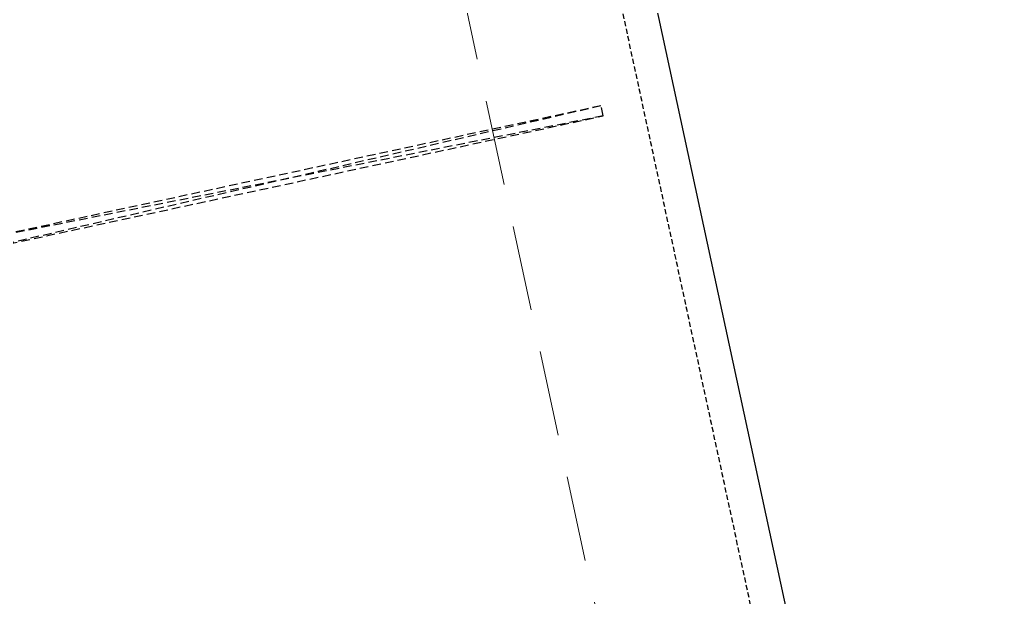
# Model space of a CAD drawing. Header units: millimetres. Extents: x -1534340 to 1713810, y -1348191 to 1114081.
# Drawn here: x 1315889 to 1344879, y -303855 to -286962 of the extents above; entities that cross this region are included whole.
import ezdxf

# ---------------------------------------------------------------- set-up
doc = ezdxf.new("R2010")
doc.units = ezdxf.units.MM
doc.header["$LTSCALE"] = 100
for name, pattern in [('DASHED', [4.5, 3, -1.5]), ('HIDDEN', [0.375, 0.25, -0.125]), ('Xref.Asix of Basement B2$0$HIDDEN', [0.375, 0.25, -0.125])]:
    doc.linetypes.add(name, pattern=pattern)
for name, color, linetype in [('ccu11-Khuat', 9, 'DASHED'), ('ccu12-Manh', 8, 'Continuous'), ('KCS_COLUMN', 2, 'Continuous'), ('Xref_ST_MBDV Cot vach 30.7.2022$0$Xref_ST_MBDV Cot vach 30.7.2022|Xref_ST_MBDV Cot vach 30.7.2022|Xref_ST_MBDV Cot vach 30.7.2022|Xref_ST_MBDV Cot vach 30.7.2022|A-CORE-OTLN', 2, 'Continuous')]:
    doc.layers.add(name, color=color, linetype=linetype)
doc.layers.add('KT-Net cot', color=2, linetype='Continuous', lineweight=50)
doc.layers.add('Xref.Asix of Basement B2$0$KT-Chi gioi XD', color=7, linetype='Xref.Asix of Basement B2$0$HIDDEN', true_color=0x0066cc)

# ---------------------------------------------------------------- blocks, each defined once
blk = doc.blocks.new('MBKC-T1-PN')
at = {"layer": 'ccu11-Khuat', "ltscale": 0.5, "elevation": 0}
blk.add_lwpolyline([(64969, -41911), (105786, -40621), (111202, -33691), (92975, 50867)], dxfattribs=at)
at = {"layer": 'Xref_ST_MBDV Cot vach 30.7.2022$0$Xref_ST_MBDV Cot vach 30.7.2022|Xref_ST_MBDV Cot vach 30.7.2022|Xref_ST_MBDV Cot vach 30.7.2022|Xref_ST_MBDV Cot vach 30.7.2022|A-CORE-OTLN', "color": 6, "elevation": 0}
blk.add_lwpolyline([(64932, -42912), (106285, -41605), (112278, -33938), (93953, 51077)], dxfattribs=at)
blk = doc.blocks.new('VACH-NN-PN-T1')
at = {"layer": 'KCS_COLUMN', "linetype": 'HIDDEN', "ltscale": 10}
for p, q in [((101889, -659), (83476, -4935)), ((101952, -953), (83413, -4642))]:
    blk.add_line(p, q, dxfattribs=at)
blk.add_lwpolyline([(101952, -953), (101889, -659), (83413, -4642), (83476, -4935)], close=True, dxfattribs=at)
blk = doc.blocks.new('312')
at = {"layer": 'Xref.Asix of Basement B2$0$KT-Chi gioi XD', "lineweight": 13, "ltscale": 100, "elevation": 0, "flags": 128}
blk.add_lwpolyline([(1536926.6, -198350.2), (1532230.5, -180477.4), (1529880.4, -179665.5), (1520946.6, -186436.8), (1497442.7, -204368.8), (1473775.2, -221476.8, 0.684877), (1504207.8, -335272.8), (1524578.3, -337428.6), (1563007.4, -336214.1), (1565857.8, -332567.4)], format="xyb", close=True, dxfattribs=at)

msp = doc.modelspace()

# ---------------------------------------------------------------- block references
msp.add_blockref('MBKC-T1-PN', (1232600.9, -300749.5))
at = {"layer": 'KT-Net cot'}
msp.add_blockref('VACH-NN-PN-T1', (1230995, -288820.4), dxfattribs=at)

# ---------------------------------------------------------------- next in the draw order: block references
at = {"layer": 'ccu12-Manh'}
msp.add_blockref('312', (-226844, -774.2), dxfattribs=at)

doc.saveas('drawing.dxf')
